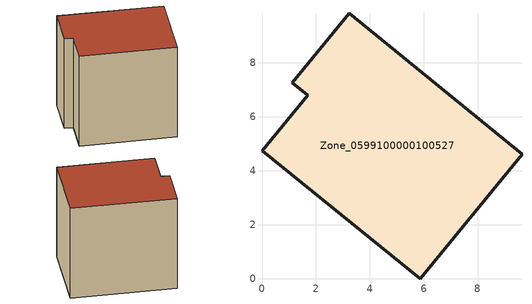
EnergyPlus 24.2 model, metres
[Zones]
Zone_0599100000100527
 floor ground (C_G): 3.24,9.84 9.64,4.62 5.87,0 0,4.75 1.69,6.81 1.13,7.26 z0
 wall outside (C_F): 5.87,0 9.64,4.62 3.24,9.84 1.13,7.26 1.69,6.81 0,4.75 5.87,0 z0:8.03
 roof outside (C_R): 9.64,4.62 3.24,9.84 1.13,7.26 1.69,6.81 0,4.75 5.87,0 z8.03
[BUILDING]
Pand.0599100000100527: North Axis=0; Terrain=City; Loads Convergence Tolerance Value=0.04; Temperature Convergence Tolerance Value=0.4; Solar Distribution=FullExterior; Maximum Number of Warmup Days=25; Minimum Number of Warmup Days=1
[Site:Location]
Rotterdam.The.Hague.AP_ZH_NLD Design_Conditions: Latitude=51.96; Longitude=4.45; Time Zone=1; Elevation=-4.5
[SITE:GROUNDTEMPERATURE:BUILDINGSURFACE]
18, 18, 18, 18, 18, 18, 18, 18, 18, 18, 18, 18
[MATERIAL] Thermal Absorptance=0.9; Solar Absorptance=0.7; Visible Absorptance=0.7
Name | Roughness | Thickness | Conductivity | Density | Specific Heat
G.TI.1946-1964 | MediumSmooth | 0.15 | 1 | 540 | 1210
F.TI.1946-1964 | Rough | 0.3 | 0.857143 | 1920 | 840
R.TI.1946-1964 | MediumRough | 0.2 | 0.277778 | 1500 | 1000
[CONSTRUCTION]
C_G: G.TI.1946-1964
C_F: F.TI.1946-1964
C_R: R.TI.1946-1964
[ZONE]
Zone_0599100000100527: Type=1; Multiplier=1; Ceiling Height=Autocalculate; Volume=Autocalculate; Floor Area=autocalculate; Part of Total Floor Area=Yes
[ZONEINFILTRATION:DESIGNFLOWRATE]
Infil_Zone_0599100000100527: Zone or ZoneList or Space or SpaceList=Zone_0599100000100527; Schedule=AlwaysOn; Design Flow Rate Calculation Method=Flow/Area; Flow Rate per Floor Area=0.003; Constant Term Coefficient=1; Temperature Term Coefficient=0; Velocity Term Coefficient=0; Velocity Squared Term Coefficient=0
[HVACTEMPLATE:ZONE:IDEALLOADSAIRSYSTEM]
Zone_0599100000100527: Maximum Heating Supply Air Temperature=50; Minimum Cooling Supply Air Temperature=13; Maximum Heating Supply Air Humidity Ratio=0.0156; Minimum Cooling Supply Air Humidity Ratio=0.0077; Heating Limit=NoLimit; Cooling Limit=NoLimit; Dehumidification Control Type=ConstantSensibleHeatRatio; Cooling Sensible Heat Ratio=0.7; Dehumidification Setpoint=60; Humidification Control Type=None; Humidification Setpoint=30; Outdoor Air Method=None; Outdoor Air Flow Rate per Person=0.00944; Outdoor Air Flow Rate per Zone Floor Area=0; Outdoor Air Flow Rate per Zone=0; Demand Controlled Ventilation Type=None; Outdoor Air Economizer Type=NoEconomizer; Heat Recovery Type=None; Sensible Heat Recovery Effectiveness=0.7; Latent Heat Recovery Effectiveness=0.65
[ZONECONTROL:THERMOSTAT]
ThermostatControl_Zone_0599100000100527: Zone or ZoneList=Zone_0599100000100527; Control Type Schedule=DualSetpointControlType; Control 1=Thermostat_Zone_0599100000100527; Temperature Difference Between Cutout And Setpoint=0
[THERMOSTATSETPOINT:DUALSETPOINT]
Thermostat_Zone_0599100000100527: Heating Setpoint Temperature Schedule=HeatingSetpoint_Zone_0599100000100527; Cooling Setpoint Temperature Schedule=CoolingSetpoint_Zone_0599100000100527
[SCHEDULE:COMPACT]
HeatingSetpoint_Zone_0599100000100527: Through: 12/31, For: AllDays, Until: 24:00, 21
CoolingSetpoint_Zone_0599100000100527: Through: 12/31, For: AllDays, Until: 24:00, 24
DualSetpointControlType: Through: 12/31, For: AllDays, Until: 24:00, 4
AlwaysOn: Through: 12/31, For: AllDays, Until: 24:00, 1
